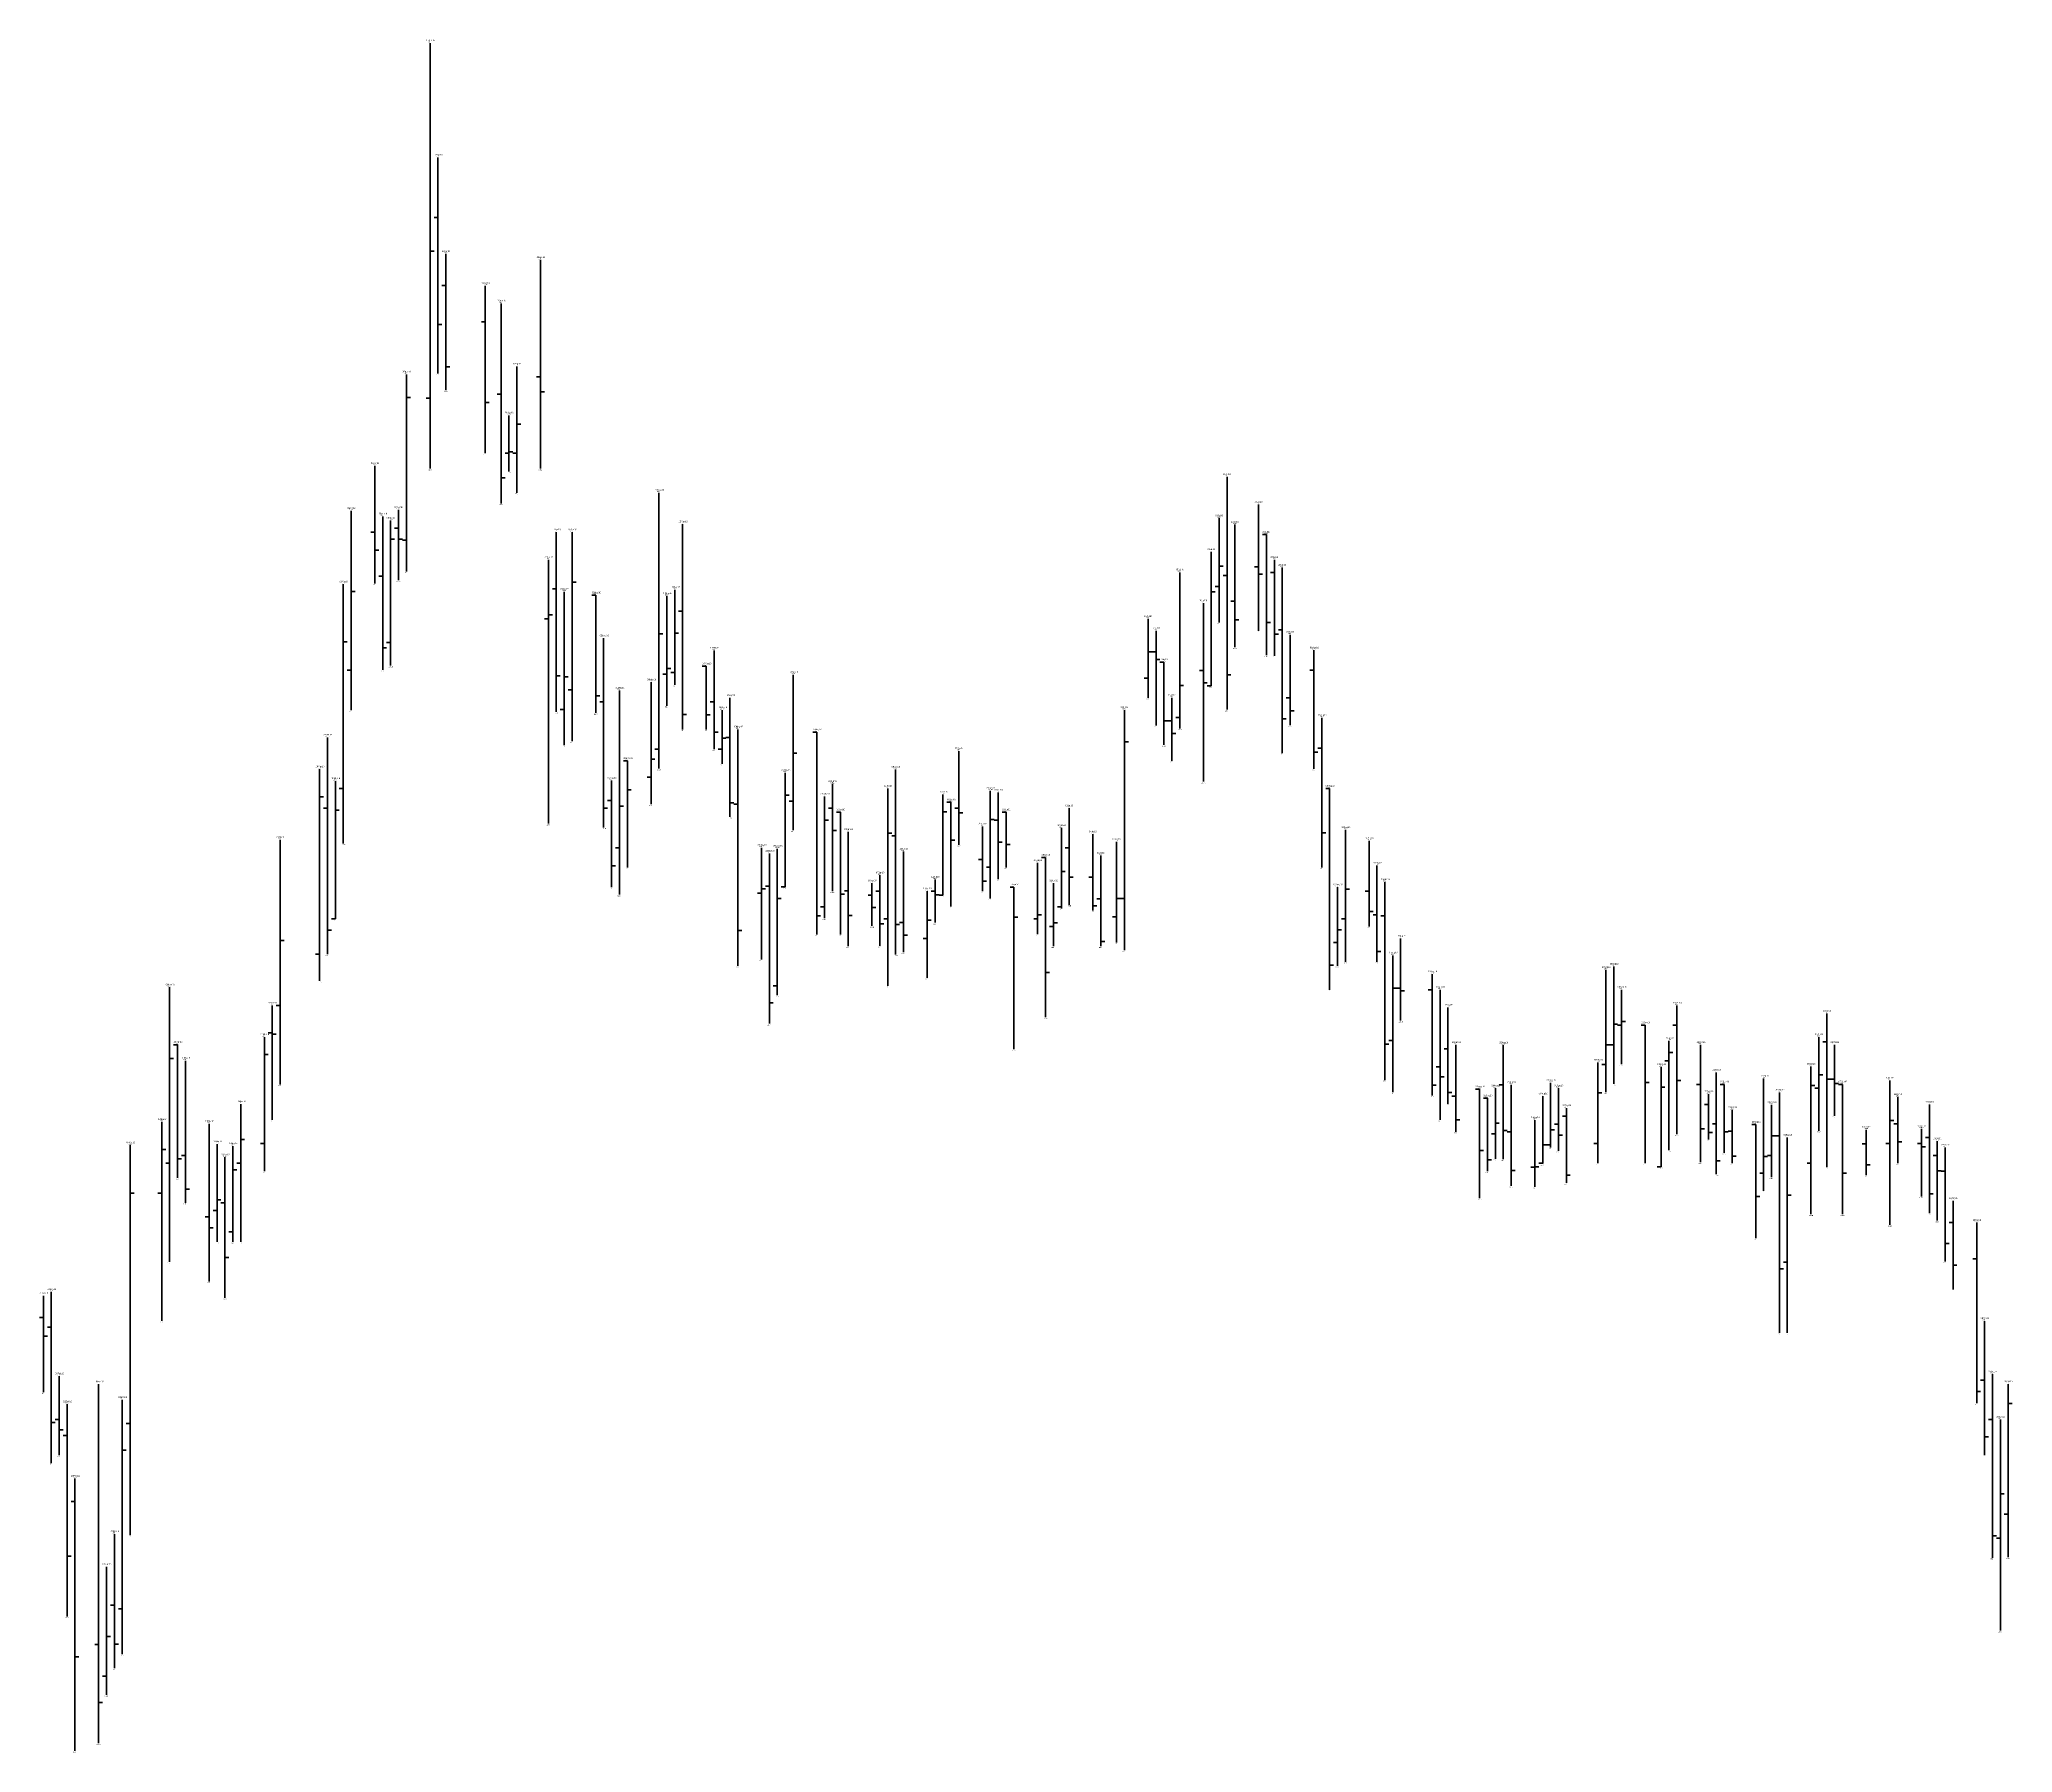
# Model space of a CAD drawing. Header units: inches. Extents: x 0 to 30000, y -20 to 2443.
# Drawn here: x 15248.5 to 15498.5, y 500.3 to 717.5 of the extents above; entities that cross this region are included whole.
import ezdxf

# ---------------------------------------------------------------- set-up
doc = ezdxf.new("R2010")
doc.units = ezdxf.units.IN
doc.header["$MEASUREMENT"] = 0
for name, color, linetype in [('DATE', 7, 'Continuous'), ('Graph', 7, 'Continuous'), ('Rate', 7, 'Continuous')]:
    doc.layers.add(name, color=color, linetype=linetype)
doc.styles.get("Standard").update_dxf_attribs({"font": 'arial.ttf'})

msp = doc.modelspace()

# ---------------------------------------------------------------- linework, layer by layer
at = {"layer": 'Graph', "color": 3, "lineweight": 35}
for p, q in [((15298, 717), (15298, 663.05)), ((15298, 690.6), (15298.5, 690.6)), ((15309, 676), (15309, 660)), ((15295, 675), (15295, 650)), ((15295, 672.05), (15295.5, 672.05)), ((15298, 672), (15297.5, 672)), ((15308, 669.8), (15308, 662.7)), ((15309, 668.675), (15309.5, 668.675)), ((15308, 665.2), (15308.5, 665.2)), ((15308, 665), (15307.5, 665)), ((15309, 665), (15308.5, 665)), ((15288, 657.7), (15288, 632.425)), ((15327, 660), (15327, 625.025)), ((15293, 656.475), (15293, 638.075)), ((15398, 656.75), (15398, 643.55)), ((15293, 654.1), (15293.5, 654.1)), ((15295, 654), (15294.5, 654)), ((15316, 655), (15316, 628.5)), ((15313, 651.5), (15313, 618.05)), ((15397, 652.5), (15397, 635.5)), ((15398, 650.7), (15398.5, 650.7)), ((15287, 648.4), (15287, 615.525)), ((15316, 648.65), (15316.5, 648.65)), ((15329, 647.7), (15329, 635.65)), ((15393, 649.9), (15393, 630.125)), ((15398, 648.125), (15397.5, 648.125)), ((15288, 647.475), (15288.5, 647.475)), ((15315, 647.45), (15315, 628)), ((15328, 646.9), (15328, 633)), ((15397, 647.425), (15397.5, 647.425)), ((15313, 644), (15312.5, 644)), ((15313, 644.5), (15313.5, 644.5)), ((15389, 644), (15389, 634)), ((15287, 641.075), (15287.5, 641.075)), ((15293, 641), (15292.5, 641)), ((15327, 642.1), (15327.5, 642.1)), ((15329, 642.175), (15329.5, 642.175)), ((15328, 637.7), (15328.5, 637.7)), ((15389, 639.825), (15389.5, 639.825)), ((15288, 637.5), (15287.5, 637.5)), ((15315, 636.675), (15315.5, 636.675)), ((15326, 635.975), (15326, 620.5)), ((15328, 637), (15327.5, 637)), ((15329, 637.225), (15328.5, 637.225)), ((15344, 636.925), (15344, 617.2)), ((15389, 636.5), (15388.5, 636.5)), ((15393, 635.575), (15393.5, 635.575)), ((15397, 635.5), (15396.5, 635.5)), ((15316, 635), (15315.5, 635)), ((15322, 634.925), (15322, 609.05)), ((15315, 632.5), (15314.5, 632.5)), ((15335, 632.45), (15335, 625.625)), ((15386, 632.45), (15386, 602)), ((15393, 631.5), (15392.5, 631.5)), ((15335, 628.9), (15335.5, 628.9)), ((15386, 628.4), (15386.5, 628.4)), ((15326, 626.225), (15326.5, 626.225)), ((15327, 627.5), (15326.5, 627.5)), ((15335, 627.5), (15334.5, 627.5)), ((15344, 626.975), (15344.5, 626.975)), ((15284, 624.95), (15284, 598.125)), ((15286, 623.45), (15286, 606)), ((15326, 623.95), (15325.5, 623.95)), ((15343, 624.5), (15343, 610.05)), ((15284, 621.45), (15284.5, 621.45)), ((15287, 622.5), (15286.5, 622.5)), ((15322, 620.25), (15322.5, 620.25)), ((15343, 621.65), (15343.5, 621.65)), ((15344, 620.9), (15343.5, 620.9)), ((15348, 621.5), (15348, 606.05)), ((15356, 622.5), (15356, 597.5)), ((15363, 621.75), (15363, 609)), ((15369, 622.225), (15369, 608.55)), ((15286, 619.775), (15286.5, 619.775)), ((15348, 618.5), (15348.5, 618.5)), ((15363, 619.55), (15363.5, 619.55)), ((15369, 618.575), (15369.5, 618.575)), ((15279, 616), (15279, 585)), ((15356, 616.85), (15356.5, 616.85)), ((15378, 617.5), (15378, 607.3)), ((15385, 615.75), (15385, 603)), ((15414, 617.25), (15414, 600.55)), ((15322, 615), (15321.5, 615)), ((15340, 615), (15340, 600.825)), ((15342, 614.875), (15342, 596.3)), ((15375, 613.075), (15375, 604.05)), ((15369, 612.525), (15368.5, 612.525)), ((15377, 610.5), (15377, 602.5)), ((15378, 611.975), (15378.5, 611.975)), ((15340, 609.225), (15339.5, 609.225)), ((15340, 609.8), (15340.5, 609.8)), ((15342, 608.575), (15342.5, 608.575)), ((15343, 610.05), (15342.5, 610.05)), ((15361, 609.5), (15361, 598.5)), ((15363, 609), (15362.5, 609)), ((15385, 608.575), (15385.5, 608.575)), ((15386, 608.55), (15385.5, 608.55)), ((15413, 610), (15413, 600.025)), ((15414, 609.725), (15414.5, 609.725)), ((15286, 606), (15285.5, 606)), ((15348, 607.5), (15347.5, 607.5)), ((15356, 606), (15355.5, 606)), ((15361, 605.825), (15361.5, 605.825)), ((15375, 606), (15374.5, 606)), ((15375, 606.5), (15375.5, 606.5)), ((15377, 605.475), (15377.5, 605.475)), ((15378, 607.5), (15377.5, 607.5)), ((15385, 606.25), (15384.5, 606.25)), ((15414, 606), (15413.5, 606)), ((15279, 603.225), (15279.5, 603.225)), ((15361, 603.5), (15360.5, 603.5)), ((15377, 605), (15376.5, 605)), ((15413, 603), (15412.5, 603)), ((15413, 604.6), (15413.5, 604.6)), ((15284, 601.5), (15283.5, 601.5)), ((15420, 601.35), (15420, 584)), ((15447, 599.5), (15447, 584)), ((15448, 599.925), (15448, 585.075)), ((15265, 597.3), (15265, 562.5)), ((15342, 597.5), (15341.5, 597.5)), ((15420, 597.2), (15420.5, 597.2)), ((15449, 597), (15449, 587.55)), ((15279, 595), (15278.5, 595)), ((15448, 592.625), (15448.5, 592.625)), ((15449, 592.95), (15449.5, 592.95)), ((15277, 591), (15277, 574)), ((15420, 590.55), (15419.5, 590.55)), ((15449, 592.5), (15448.5, 592.5)), ((15455, 590.525), (15455, 576.65)), ((15474, 591), (15474, 579.125)), ((15265, 588.275), (15265.5, 588.275)), ((15277, 588.8), (15277.5, 588.8)), ((15446, 587.775), (15446, 575)), ((15447, 590), (15447.5, 590)), ((15448, 590), (15447.5, 590)), ((15455, 587.975), (15454.5, 587.975)), ((15455, 589.05), (15455.5, 589.05)), ((15440, 585.2), (15440, 577)), ((15447, 587.5), (15446.5, 587.5)), ((15454, 587.2), (15454, 574.55)), ((15467, 585.75), (15467, 571.5)), ((15473, 587.25), (15473, 568.525)), ((15474, 586.2), (15474.5, 586.2)), ((15483, 585.5), (15483, 567.175)), ((15433, 584.5), (15433, 575.55)), ((15439, 583.5), (15439, 574.95)), ((15446, 583.925), (15446.5, 583.925)), ((15454, 584.65), (15454.5, 584.65)), ((15473, 584.85), (15473.5, 584.85)), ((15474, 584.5), (15473.5, 584.5)), ((15264, 580.25), (15264, 555.025)), ((15274, 582.5), (15274, 565.05)), ((15438, 580.475), (15438, 572)), ((15468, 582.4), (15468, 573.25)), ((15483, 580.4), (15483.5, 580.4)), ((15274, 578.025), (15274.5, 578.025)), ((15433, 578.725), (15432.5, 578.725)), ((15433, 580.075), (15433.5, 580.075)), ((15440, 579.225), (15440.5, 579.225)), ((15468, 578.475), (15468.5, 578.475)), ((15470, 578.25), (15470, 553.5)), ((15260, 577.275), (15260, 527.85)), ((15264, 576.75), (15264.5, 576.75)), ((15271, 577.425), (15271, 565.05)), ((15273, 577.175), (15273, 565.05)), ((15277, 577.5), (15276.5, 577.5)), ((15439, 577.35), (15439.5, 577.35)), ((15440, 577.35), (15439.5, 577.35)), ((15446, 577.5), (15445.5, 577.5)), ((15467, 575.85), (15467.5, 575.85)), ((15468, 576), (15467.5, 576)), ((15483, 577.5), (15482.5, 577.5)), ((15265, 575), (15264.5, 575)), ((15273, 574.175), (15273.5, 574.175)), ((15274, 575), (15273.5, 575)), ((15438, 574.5), (15437.5, 574.5)), ((15438, 574.55), (15438.5, 574.55)), ((15439, 575), (15438.5, 575)), ((15454, 574.55), (15453.5, 574.55)), ((15467, 573.75), (15466.5, 573.75)), ((15473, 575), (15472.5, 575)), ((15260, 571.225), (15260.5, 571.225)), ((15264, 571.225), (15263.5, 571.225)), ((15271, 570.35), (15271.5, 570.35)), ((15470, 570.95), (15470.5, 570.95)), ((15271, 569), (15270.5, 569)), ((15273, 566.3), (15272.5, 566.3)), ((15470, 562.475), (15469.5, 562.475)), ((15498, 547), (15498, 525.05)), ((15259, 545), (15259, 512.775)), ((15498, 544.55), (15498.5, 544.55)), ((15260, 542), (15259.5, 542)), ((15497, 542.5), (15497, 515.75)), ((15259, 538.65), (15259.5, 538.65)), ((15497, 533.1), (15497.5, 533.1)), ((15498, 530.5), (15497.5, 530.5)), ((15497, 527.475), (15496.5, 527.475)), ((15257, 523.85), (15257, 507.6)), ((15259, 518.5), (15258.5, 518.5)), ((15257, 515), (15257.5, 515)), ((15257, 510), (15256.5, 510))]:
    msp.add_line(p, q, dxfattribs=at)
at = {"layer": 'Graph', "color": 1, "lineweight": 35}
for p, q in [((15299, 702.5), (15299, 675.1)), ((15299, 694.9), (15298.5, 694.9)), ((15300, 690.275), (15300, 673.025)), ((15312, 689.5), (15312, 663.05)), ((15300, 686.25), (15299.5, 686.25)), ((15305, 686.225), (15305, 665)), ((15307, 684), (15307, 658.65)), ((15299, 681.325), (15299.5, 681.325)), ((15305, 681.65), (15304.5, 681.65)), ((15300, 675.95), (15300.5, 675.95)), ((15312, 674.7), (15311.5, 674.7)), ((15312, 672.8), (15312.5, 672.8)), ((15305, 671.45), (15305.5, 671.45)), ((15307, 672.5), (15306.5, 672.5)), ((15291, 663.4), (15291, 648.5)), ((15307, 661.875), (15307.5, 661.875)), ((15399, 662), (15399, 632.5)), ((15294, 657.825), (15294, 648.925)), ((15403, 658.5), (15403, 642.5)), ((15292, 657), (15292, 637.55)), ((15294, 655.5), (15293.5, 655.5)), ((15330, 656), (15330, 630)), ((15400, 655.95), (15400, 640.4)), ((15291, 655), (15290.5, 655)), ((15291, 652.725), (15291.5, 652.725)), ((15294, 654.1), (15294.5, 654.1)), ((15314, 655), (15314, 632.225)), ((15404, 654.7), (15403.5, 654.7)), ((15404, 654.7), (15404, 639.4)), ((15403, 650.6), (15402.5, 650.6)), ((15405, 651.475), (15405, 639.325)), ((15406, 650.5), (15406, 627)), ((15292, 649.425), (15291.5, 649.425)), ((15314, 647.8), (15313.5, 647.8)), ((15399, 649.5), (15398.5, 649.5)), ((15403, 649.675), (15403.5, 649.675)), ((15405, 649.875), (15404.5, 649.875)), ((15319, 647), (15318.5, 647)), ((15319, 647), (15319, 632.075)), ((15396, 646), (15396, 623.375)), ((15400, 646.25), (15399.5, 646.25)), ((15330, 645), (15329.5, 645)), ((15400, 643.875), (15400.5, 643.875)), ((15404, 643.55), (15404.5, 643.55)), ((15292, 640.35), (15292.5, 640.35)), ((15320, 641.55), (15320, 617.575)), ((15390, 642.5), (15390, 630.5)), ((15405, 642.075), (15405.5, 642.075)), ((15406, 642.6), (15405.5, 642.6)), ((15407, 642), (15407, 630.525)), ((15333, 638), (15332.5, 638)), ((15333, 638), (15333, 630)), ((15334, 640), (15334, 627.5)), ((15390, 639.825), (15389.5, 639.825)), ((15390, 638.875), (15390.5, 638.875)), ((15391, 638.525), (15390.5, 638.525)), ((15391, 638.525), (15391, 628.025)), ((15410, 640.025), (15410, 625)), ((15314, 636.775), (15314.5, 636.775)), ((15396, 637.45), (15395.5, 637.45)), ((15396, 635.9), (15396.5, 635.9)), ((15399, 636.9), (15399.5, 636.9)), ((15410, 637.5), (15409.5, 637.5)), ((15319, 634.25), (15319.5, 634.25)), ((15320, 633.5), (15319.5, 633.5)), ((15334, 633.5), (15333.5, 633.5)), ((15336, 634), (15336, 618.925)), ((15392, 634), (15392, 626)), ((15407, 634), (15406.5, 634)), ((15330, 631.9), (15330.5, 631.9)), ((15333, 631.85), (15333.5, 631.85)), ((15391, 631.1), (15391.5, 631.1)), ((15392, 631.1), (15391.5, 631.1)), ((15406, 631.35), (15406.5, 631.35)), ((15407, 632.35), (15407.5, 632.35)), ((15411, 631.475), (15411, 612.5)), ((15285, 628.975), (15285, 601.5)), ((15334, 629.625), (15334.5, 629.625)), ((15336, 628.95), (15335.5, 628.95)), ((15337, 630), (15337, 600.025)), ((15347, 629.65), (15346.5, 629.65)), ((15347, 629.65), (15347, 604)), ((15392, 629.475), (15392.5, 629.475)), ((15411, 627.625), (15410.5, 627.625)), ((15323, 626), (15322.5, 626)), ((15323, 626), (15323, 612.5)), ((15365, 627.25), (15365, 615.375)), ((15410, 627.1), (15410.5, 627.1)), ((15321, 623.5), (15321, 610)), ((15349, 623.075), (15349, 609.475)), ((15357, 624.9), (15357, 601.475)), ((15321, 621), (15320.5, 621)), ((15323, 622.325), (15323.5, 622.325)), ((15336, 620.675), (15336.5, 620.675)), ((15337, 620.5), (15336.5, 620.5)), ((15364, 620.75), (15363.5, 620.75)), ((15364, 620.75), (15364, 607.55)), ((15370, 622), (15370, 611)), ((15412, 622.5), (15411.5, 622.5)), ((15412, 622.5), (15412, 597)), ((15285, 620), (15284.5, 620)), ((15320, 620), (15320.5, 620)), ((15349, 620), (15348.5, 620)), ((15350, 619.5), (15349.5, 619.5)), ((15350, 619.5), (15350, 604)), ((15365, 620), (15364.5, 620)), ((15365, 619.425), (15365.5, 619.425)), ((15368, 617.7), (15368, 609.5)), ((15370, 618.5), (15369.5, 618.5)), ((15371, 619.5), (15370.5, 619.5)), ((15371, 619.5), (15371, 612.5)), ((15379, 620), (15379, 607.775)), ((15349, 617.175), (15349.5, 617.175)), ((15351, 617), (15351, 602.5)), ((15357, 616.5), (15356.5, 616.5)), ((15364, 615.95), (15364.5, 615.95)), ((15370, 615.7), (15370.5, 615.7)), ((15371, 615.4), (15371.5, 615.4)), ((15382, 616.7), (15382, 607.05)), ((15411, 616.9), (15411.5, 616.9)), ((15417, 615.875), (15417, 605)), ((15321, 612.7), (15321.5, 612.7)), ((15341, 614.25), (15341, 592.7)), ((15358, 614.5), (15358, 601.75)), ((15368, 613.5), (15367.5, 613.5)), ((15376, 613.75), (15375.5, 613.75)), ((15376, 613.75), (15376, 593.525)), ((15379, 615), (15378.5, 615)), ((15383, 614), (15383, 602.5)), ((15418, 612.75), (15418, 600.55)), ((15341, 610.125), (15340.5, 610.125)), ((15354, 610.5), (15354, 605.075)), ((15355, 611.5), (15355, 602.55)), ((15362, 610.95), (15362, 605.5)), ((15368, 610.75), (15368.5, 610.75)), ((15379, 611.25), (15379.5, 611.25)), ((15382, 611.275), (15381.5, 611.275)), ((15419, 610.65), (15419, 585.55)), ((15350, 609.125), (15350.5, 609.125)), ((15351, 609.525), (15350.5, 609.525)), ((15354, 609), (15353.5, 609)), ((15355, 609.5), (15354.5, 609.5)), ((15362, 609.5), (15361.5, 609.5)), ((15362, 609.025), (15362.5, 609.025)), ((15372, 610), (15371.5, 610)), ((15372, 610), (15372, 589.45)), ((15382, 607.65), (15382.5, 607.65)), ((15383, 608.5), (15382.5, 608.5)), ((15417, 609.5), (15416.5, 609.5)), ((15347, 606.375), (15347.5, 606.375)), ((15351, 606.4), (15351.5, 606.4)), ((15354, 607.4), (15354.5, 607.4)), ((15355, 605.35), (15355.5, 605.35)), ((15357, 605.275), (15357.5, 605.275)), ((15358, 605.5), (15357.5, 605.5)), ((15372, 606.175), (15372.5, 606.175)), ((15417, 606.9), (15417.5, 606.9)), ((15418, 606.5), (15417.5, 606.5)), ((15419, 606.375), (15418.5, 606.375)), ((15285, 604.525), (15285.5, 604.525)), ((15337, 604.5), (15337.5, 604.5)), ((15358, 603.9), (15358.5, 603.9)), ((15383, 603.125), (15383.5, 603.125)), ((15421, 603.5), (15421, 593.075)), ((15418, 601.85), (15418.5, 601.85)), ((15376, 599.175), (15376.5, 599.175)), ((15412, 600.1), (15412.5, 600.1)), ((15425, 598.975), (15425, 583.6)), ((15341, 595.325), (15341.5, 595.325)), ((15421, 597.2), (15420.5, 597.2)), ((15421, 596.85), (15421.5, 596.85)), ((15425, 597), (15424.5, 597)), ((15426, 597), (15426, 580.5)), ((15278, 595), (15278, 580.5)), ((15427, 594.75), (15427, 582.55)), ((15456, 595), (15456, 578.675)), ((15475, 593.975), (15475, 574.5)), ((15278, 591.525), (15277.5, 591.525)), ((15278, 591.375), (15278.5, 591.375)), ((15452, 592.5), (15451.5, 592.5)), ((15452, 592.5), (15452, 575)), ((15456, 592.5), (15455.5, 592.5)), ((15475, 590.4), (15474.5, 590.4)), ((15266, 590), (15265.5, 590)), ((15266, 590.05), (15266, 573.15)), ((15267, 588), (15267, 570)), ((15419, 590.1), (15419.5, 590.1)), ((15427, 589.5), (15426.5, 589.5)), ((15428, 590), (15428, 579)), ((15434, 589.95), (15434, 575.5)), ((15459, 590), (15459, 575.15)), ((15476, 590), (15476, 581)), ((15426, 587.225), (15425.5, 587.225)), ((15426, 585.95), (15426.5, 585.95)), ((15452, 585.225), (15452.5, 585.225)), ((15456, 585.475), (15456.5, 585.475)), ((15461, 586.5), (15461, 573.625)), ((15475, 585.675), (15475.5, 585.675)), ((15476, 585.675), (15475.5, 585.675)), ((15476, 585.125), (15476.5, 585.125)), ((15425, 584.9), (15425.5, 584.9)), ((15427, 583.975), (15427.5, 583.975)), ((15428, 583.5), (15427.5, 583.5)), ((15431, 584.4), (15430.5, 584.4)), ((15431, 584.4), (15431, 570.575)), ((15432, 583.25), (15431.5, 583.25)), ((15432, 583.25), (15432, 574)), ((15434, 584.95), (15433.5, 584.95)), ((15435, 584.95), (15435, 572.125)), ((15441, 584.5), (15441, 576.575)), ((15459, 585), (15458.5, 585)), ((15460, 583.775), (15460, 578)), ((15462, 585), (15461.5, 585)), ((15462, 585), (15462, 576.325)), ((15469, 583.975), (15469, 553.5)), ((15477, 585), (15476.5, 585)), ((15477, 585), (15477, 568.525)), ((15484, 583.4), (15484, 575)), ((15428, 580.5), (15428.5, 580.5)), ((15442, 580.95), (15441.5, 580.95)), ((15442, 582), (15442, 572.5)), ((15460, 582.45), (15459.5, 582.45)), ((15463, 581.75), (15463, 575)), ((15488, 582.45), (15488, 568.675)), ((15270, 580), (15270, 560)), ((15434, 579.15), (15434.5, 579.15)), ((15435, 579), (15434.5, 579)), ((15441, 579.95), (15440.5, 579.95)), ((15441, 578.575), (15441.5, 578.575)), ((15459, 579.35), (15459.5, 579.35)), ((15460, 578.9), (15460.5, 578.9)), ((15461, 580), (15460.5, 580)), ((15462, 579), (15462.5, 579)), ((15463, 579.05), (15462.5, 579.05)), ((15466, 579.9), (15465.5, 579.9)), ((15466, 579.9), (15466, 565.5)), ((15469, 578.475), (15468.5, 578.475)), ((15480, 579.25), (15480, 573.5)), ((15484, 580), (15483.5, 580)), ((15484, 577.7), (15484.5, 577.7)), ((15487, 579.375), (15487, 570.8)), ((15488, 578.275), (15487.5, 578.275)), ((15489, 577.8), (15489, 567.725)), ((15266, 575.55), (15266.5, 575.55)), ((15267, 576), (15266.5, 576)), ((15272, 575.75), (15272, 557.95)), ((15431, 576.625), (15431.5, 576.625)), ((15432, 575.45), (15432.5, 575.45)), ((15461, 575.3), (15461.5, 575.3)), ((15463, 575.9), (15463.5, 575.9)), ((15480, 577.45), (15479.5, 577.45)), ((15487, 577.5), (15486.5, 577.5)), ((15487, 577.075), (15487.5, 577.075)), ((15489, 576), (15488.5, 576)), ((15490, 577), (15490, 562.55)), ((15435, 574.1), (15435.5, 574.1)), ((15442, 573.5), (15442.5, 573.5)), ((15477, 573.75), (15477.5, 573.75)), ((15480, 574.8), (15480.5, 574.8)), ((15489, 574.025), (15489.5, 574.025)), ((15490, 574), (15489.5, 574)), ((15267, 571.725), (15267.5, 571.725)), ((15466, 570.775), (15466.5, 570.775)), ((15488, 571.125), (15488.5, 571.125)), ((15491, 570.225), (15491, 559)), ((15270, 568.2), (15269.5, 568.2)), ((15272, 570), (15271.5, 570)), ((15270, 566.8), (15270.5, 566.8)), ((15491, 567.5), (15490.5, 567.5)), ((15494, 567.475), (15494, 544.6)), ((15272, 563.05), (15272.5, 563.05)), ((15490, 564.825), (15490.5, 564.825)), ((15494, 562.9), (15493.5, 562.9)), ((15469, 561.6), (15469.5, 561.6)), ((15491, 562.1), (15491.5, 562.1)), ((15249, 558.2), (15249, 546)), ((15250, 558.7), (15250, 537)), ((15249, 555.425), (15248.5, 555.425)), ((15249, 553.1), (15249.5, 553.1)), ((15250, 554.225), (15249.5, 554.225)), ((15495, 555), (15495, 538)), ((15251, 548), (15251, 538)), ((15496, 548.275), (15496, 525)), ((15256, 547), (15256, 501.475)), ((15494, 546.05), (15494.5, 546.05)), ((15495, 547.5), (15494.5, 547.5)), ((15252, 544.45), (15252, 517.55)), ((15250, 542.15), (15250.5, 542.15)), ((15251, 542.5), (15250.5, 542.5)), ((15251, 541.225), (15251.5, 541.225)), ((15252, 540.5), (15251.5, 540.5)), ((15495, 540.3), (15495.5, 540.3)), ((15496, 542.5), (15495.5, 542.5)), ((15253, 535.025), (15253, 500.5)), ((15253, 532.125), (15252.5, 532.125)), ((15258, 528), (15258, 511)), ((15496, 527.75), (15496.5, 527.75)), ((15252, 525.175), (15252.5, 525.175)), ((15258, 519), (15257.5, 519)), ((15256, 514), (15255.5, 514)), ((15258, 514.025), (15258.5, 514.025)), ((15253, 512.45), (15253.5, 512.45)), ((15256, 506.65), (15256.5, 506.65))]:
    msp.add_line(p, q, dxfattribs=at)

# ---------------------------------------------------------------- texts
at = {"layer": 'DATE'}
for s, p in [('11Apr16', (15297.5, 717.25)), ('12Apr16', (15298.5, 702.75)), ('13Apr16', (15299.5, 690.525)), ('25Apr16', (15311.5, 689.75)), ('18Apr16', (15304.5, 686.475)), ('20Apr16', (15306.5, 684.25)), ('08Apr16', (15294.5, 675.25)), ('22Apr16', (15308.5, 676.25)), ('21Apr16', (15307.5, 670.05)), ('04Apr16', (15290.5, 663.65)), ('10May16', (15326.5, 660.25)), ('21Jul16', (15398.5, 662.25)), ('01Apr16', (15287.5, 657.95)), ('07Apr16', (15293.5, 658.075)), ('25Jul16', (15402.5, 658.75)), ('05Apr16', (15291.5, 657.25)), ('06Apr16', (15292.5, 656.725)), ('27Apr16', (15313.5, 655.25)), ('29Apr16', (15315.5, 655.25)), ('13May16', (15329.5, 656.25)), ('20Jul16', (15397.5, 657)), ('22Jul16', (15399.5, 656.2)), ('26Jul16', (15403.5, 654.95)), ('19Jul16', (15396.5, 652.75)), ('26Apr16', (15312.5, 651.75)), ('15Jul16', (15392.5, 650.15)), ('27Jul16', (15404.5, 651.725)), ('28Jul16', (15405.5, 650.75)), ('31Mar16', (15286.5, 648.65)), ('28Apr16', (15314.5, 647.7)), ('12May16', (15328.5, 647.95)), ('02May16', (15318.5, 647.25)), ('11May16', (15327.5, 647.15)), ('18Jul16', (15395.5, 646.25)), ('11Jul16', (15388.5, 644.25)), ('12Jul16', (15389.5, 642.75)), ('03May16', (15319.5, 641.8)), ('17May16', (15333.5, 640.25)), ('29Jul16', (15406.5, 642.25)), ('01Aug16', (15409.5, 640.275)), ('16May16', (15332.5, 638.25)), ('13Jul16', (15390.5, 638.775)), ('05May16', (15321.5, 635.175)), ('09May16', (15325.5, 636.225)), ('27May16', (15343.5, 637.175)), ('18May16', (15334.5, 632.7)), ('19May16', (15335.5, 634.25)), ('08Jul16', (15385.5, 632.7)), ('14Jul16', (15391.5, 634.25)), ('20May16', (15336.5, 630.25)), ('02Aug16', (15410.5, 631.725)), ('29Mar16', (15284.5, 629.225)), ('30May16', (15346.5, 629.9)), ('17Jun16', (15364.5, 627.5)), ('28Mar16', (15283.5, 625.2)), ('06May16', (15322.5, 626.25)), ('09Jun16', (15356.5, 625.15)), ('30Mar16', (15285.5, 623.7)), ('04May16', (15320.5, 623.75)), ('26May16', (15342.5, 624.75)), ('01Jun16', (15348.5, 623.325)), ('08Jun16', (15355.5, 622.75)), ('21Jun16', (15368.5, 622.475)), ('03Aug16', (15411.5, 622.75)), ('31May16', (15347.5, 621.75)), ('15Jun16', (15362.5, 622)), ('16Jun16', (15363.5, 621)), ('22Jun16', (15369.5, 622.25)), ('01Jul16', (15378.5, 620.25)), ('02Jun16', (15349.5, 619.75)), ('20Jun16', (15367.5, 617.95)), ('23Jun16', (15370.5, 619.75)), ('30Jun16', (15377.5, 617.75)), ('05Aug16', (15413.5, 617.5)), ('23Mar16', (15278.5, 616.25)), ('23May16', (15339.5, 615.25)), ('25May16', (15341.5, 615.125)), ('03Jun16', (15350.5, 617.25)), ('04Jul16', (15381.5, 616.95)), ('07Jul16', (15384.5, 616)), ('08Aug16', (15416.5, 616.125)), ('24May16', (15340.5, 614.5)), ('10Jun16', (15357.5, 614.75)), ('27Jun16', (15374.5, 613.325)), ('28Jun16', (15375.5, 614)), ('05Jul16', (15382.5, 614.25)), ('09Aug16', (15417.5, 613)), ('06Jun16', (15353.5, 610.75)), ('07Jun16', (15354.5, 611.75)), ('14Jun16', (15361.5, 611.2)), ('24Jun16', (15371.5, 610.25)), ('29Jun16', (15376.5, 610.75)), ('04Aug16', (15412.5, 610.25)), ('10Aug16', (15418.5, 610.9)), ('13Jun16', (15360.5, 609.75)), ('12Aug16', (15420.5, 603.75)), ('11Aug16', (15419.5, 601.6)), ('08Sep16', (15447.5, 600.175)), ('09Mar16', (15264.5, 597.55)), ('16Aug16', (15424.5, 599.225)), ('07Sep16', (15446.5, 599.75)), ('22Mar16', (15277.5, 595.25)), ('17Aug16', (15425.5, 597.25)), ('18Aug16', (15426.5, 595)), ('09Sep16', (15448.5, 597.25)), ('16Sep16', (15455.5, 595.25)), ('12Sep16', (15451.5, 592.75)), ('05Oct16', (15474.5, 594.225)), ('10Mar16', (15265.5, 590.3)), ('21Mar16', (15276.5, 591.25)), ('19Aug16', (15427.5, 590.25)), ('25Aug16', (15433.5, 590.2)), ('15Sep16', (15454.5, 590.775)), ('19Sep16', (15458.5, 590.25)), ('04Oct16', (15473.5, 591.25)), ('06Oct16', (15475.5, 590.25)), ('11Mar16', (15266.5, 588.25)), ('06Sep16', (15445.5, 588.025)), ('14Sep16', (15453.5, 587.45)), ('03Oct16', (15472.5, 587.5)), ('26Aug16', (15434.5, 585.2)), ('31Aug16', (15439.5, 585.45)), ('21Sep16', (15460.5, 586.75)), ('22Sep16', (15461.5, 585.25)), ('27Sep16', (15466.5, 586)), ('07Oct16', (15476.5, 585.25)), ('13Oct16', (15482.5, 585.75)), ('18Mar16', (15273.5, 582.75)), ('22Aug16', (15430.5, 584.65)), ('23Aug16', (15431.5, 583.5)), ('24Aug16', (15432.5, 584.75)), ('30Aug16', (15438.5, 583.75)), ('01Sep16', (15440.5, 584.75)), ('20Sep16', (15459.5, 584.025)), ('28Sep16', (15467.5, 582.65)), ('29Sep16', (15468.5, 584.225)), ('14Oct16', (15483.5, 583.65)), ('18Oct16', (15487.5, 582.7)), ('08Mar16', (15263.5, 580.5)), ('14Mar16', (15269.5, 580.25)), ('29Aug16', (15437.5, 580.725)), ('02Sep16', (15441.5, 582.25)), ('23Sep16', (15462.5, 582)), ('26Sep16', (15465.5, 580.15)), ('04Mar16', (15259.5, 577.525)), ('15Mar16', (15270.5, 577.675)), ('17Mar16', (15272.5, 577.425)), ('30Sep16', (15469.5, 578.5)), ('10Oct16', (15479.5, 579.5)), ('17Oct16', (15486.5, 579.625)), ('19Oct16', (15488.5, 578.05)), ('16Mar16', (15271.5, 576)), ('20Oct16', (15489.5, 577.25)), ('21Oct16', (15490.5, 570.475)), ('24Oct16', (15493.5, 567.725)), ('22Feb16', (15248.5, 558.45)), ('23Feb16', (15249.5, 558.95)), ('25Oct16', (15494.5, 555.25)), ('24Feb16', (15250.5, 548.25)), ('26Oct16', (15495.5, 548.525)), ('29Feb16', (15255.5, 547.25)), ('03Mar16', (15258.5, 545.25)), ('28Oct16', (15497.5, 547.25)), ('25Feb16', (15251.5, 544.7)), ('27Oct16', (15496.5, 542.75)), ('26Feb16', (15252.5, 535.275)), ('02Mar16', (15257.5, 528.25)), ('01Mar16', (15256.5, 524.1))]:
    msp.add_text(s, height=0.2, dxfattribs=at).set_placement(p)
at = {"layer": 'Rate'}
for s, p in [('1434', (15297.75, 717.1)), ('1405', (15298.75, 702.6)), ('1380.55', (15299.75, 690.375)), ('1379', (15311.75, 689.6)), ('1372.45', (15304.75, 686.325)), ('1368', (15306.75, 684.1)), ('1350', (15294.75, 675.1)), ('1352', (15308.75, 676.1)), ('1350.2', (15298.75, 674.9)), ('1346.05', (15299.75, 672.825)), ('1339.6', (15307.75, 669.9)), ('1326.8', (15290.75, 663.5)), ('1326.1', (15297.75, 662.85)), ('1330', (15304.75, 664.8)), ('1326.1', (15311.75, 662.85)), ('1325.4', (15307.75, 662.5)), ('1320', (15326.75, 660.1)), ('1324', (15398.75, 662.1)), ('1315.4', (15287.75, 657.8)), ('1315.65', (15293.75, 657.925)), ('1317.3', (15306.75, 658.45)), ('1320', (15308.75, 659.8)), ('1317', (15402.75, 658.6)), ('1314', (15291.75, 657.1)), ('1312.95', (15292.75, 656.575)), ('1310', (15313.75, 655.1)), ('1310', (15315.75, 655.1)), ('1312', (15329.75, 656.1)), ('1313.5', (15397.75, 656.85)), ('1311.9', (15399.75, 656.05)), ('1305', (15396.75, 652.6)), ('1309.4', (15403.75, 654.8)), ('1303', (15312.75, 651.6)), ('1302.95', (15404.75, 651.575)), ('1301', (15405.75, 650.6)), ('1296.8', (15286.75, 648.5)), ('1297', (15290.75, 648.3)), ('1297.85', (15293.75, 648.725)), ('1300', (15294.75, 649.8)), ('1294.9', (15314.75, 647.55)), ('1295.4', (15328.75, 647.8)), ('1299.8', (15392.75, 650)), ('1294', (15318.75, 647.1)), ('1293.8', (15327.75, 647)), ('1292', (15395.75, 646.1)), ('1288', (15388.75, 644.1)), ('1285', (15389.75, 642.6)), ('1287.1', (15397.75, 643.35)), ('1283.1', (15319.75, 641.65)), ('1280', (15333.75, 640.1)), ('1280.8', (15399.75, 640.2)), ('1285', (15402.75, 642.3)), ('1284', (15406.75, 642.1)), ('1280.05', (15409.75, 640.125)), ('1276.15', (15292.75, 637.875)), ('1276', (15332.75, 638.1)), ('1277.05', (15390.75, 638.625)), ('1278.8', (15403.75, 639.2)), ('1278.65', (15404.75, 639.125)), ('1275.1', (15291.75, 637.35)), ('1269.85', (15321.75, 635.025)), ('1271.95', (15325.75, 636.075)), ('1271.3', (15328.75, 635.45)), ('1273.85', (15343.75, 637.025)), ('1271', (15396.75, 635.3)), ('1266', (15327.75, 632.8)), ('1264.9', (15334.75, 632.55)), ('1268', (15335.75, 634.1)), ('1264.9', (15385.75, 632.55)), ('1268', (15388.75, 633.8)), ('1268', (15391.75, 634.1)), ('1264.85', (15287.75, 632.225)), ('1264.45', (15313.75, 632.025)), ('1264.15', (15318.75, 631.875)), ('1260', (15336.75, 630.1)), ('1261', (15389.75, 630.3)), ('1265', (15398.75, 632.3)), ('1261.05', (15406.75, 630.325)), ('1262.95', (15410.75, 631.575)), ('1257.95', (15284.75, 629.075)), ('1256', (15314.75, 627.8)), ('1257', (15315.75, 628.3)), ('1260', (15329.75, 629.8)), ('1260', (15332.75, 629.8)), ('1259.3', (15346.75, 629.75)), ('1256.05', (15390.75, 627.825)), ('1260.25', (15392.75, 629.925)), ('1249.9', (15283.75, 625.05)), ('1252', (15322.75, 626.1)), ('1255', (15333.75, 627.3)), ('1251.25', (15334.75, 625.425)), ('1254.5', (15364.75, 627.35)), ('1252', (15391.75, 625.8)), ('1254', (15405.75, 626.8)), ('1246.9', (15285.75, 623.55)), ('1247', (15320.75, 623.6)), ('1250.05', (15326.75, 624.825)), ('1249', (15342.75, 624.6)), ('1246.15', (15348.75, 623.175)), ('1245', (15355.75, 622.6)), ('1249.8', (15356.75, 625)), ('1246.75', (15395.75, 623.175)), ('1250', (15409.75, 624.8)), ('1245', (15411.75, 622.6)), ('1241', (15325.75, 620.3)), ('1243', (15347.75, 621.6)), ('1243.5', (15362.75, 621.85)), ('1241.5', (15363.75, 620.85)), ('1244.45', (15368.75, 622.325)), ('1244', (15369.75, 622.1)), ('1240', (15378.75, 620.1)), ('1236.1', (15312.75, 617.85)), ('1237.85', (15335.75, 618.725)), ('1239', (15349.75, 619.6)), ('1235.4', (15367.75, 617.8)), ('1239', (15370.75, 619.6)), ('1235', (15377.75, 617.6)), ('1232', (15278.75, 616.1)), ('1231.05', (15286.75, 615.325)), ('1235.15', (15319.75, 617.375)), ('1230', (15339.75, 615.1)), ('1234.4', (15343.75, 617)), ('1234', (15350.75, 617.1)), ('1230.75', (15364.75, 615.175)), ('1233.4', (15381.75, 616.8)), ('1231.5', (15384.75, 615.85)), ('1234.5', (15413.75, 617.35)), ('1231.75', (15416.75, 615.975)), ('1228.5', (15340.75, 614.35)), ('1229.75', (15341.75, 614.975)), ('1229', (15357.75, 614.6)), ('1226.15', (15374.75, 613.175)), ('1227.5', (15375.75, 613.85)), ('1228', (15382.75, 614.1)), ('1225.5', (15417.75, 612.85)), ('1225', (15322.75, 612.3)), ('1221', (15353.75, 610.6)), ('1223', (15354.75, 611.6)), ('1221.9', (15361.75, 611.05)), ('1222', (15369.75, 610.8)), ('1225', (15370.75, 612.3)), ('1220', (15371.75, 610.1)), ('1221', (15376.75, 610.6)), ('1225', (15410.75, 612.3)), ('1220', (15412.75, 610.1)), ('1221.3', (15418.75, 610.75)), ('1220', (15320.75, 609.8)), ('1218.1', (15321.75, 608.85)), ('1220.1', (15342.75, 609.85)), ('1218.95', (15348.75, 609.275)), ('1219', (15360.75, 609.6)), ('1218', (15362.75, 608.8)), ('1219', (15367.75, 609.3)), ('1217.1', (15368.75, 608.35)), ('1215.55', (15378.75, 607.575)), ('1212', (15285.75, 605.8)), ('1212.1', (15347.75, 605.85)), ('1211', (15361.75, 605.3)), ('1215.1', (15363.75, 607.35)), ('1214.6', (15377.75, 607.1)), ('1214.1', (15381.75, 606.85)), ('1208', (15346.75, 603.8)), ('1208', (15349.75, 603.8)), ('1210.15', (15353.75, 604.875)), ('1208.1', (15374.75, 603.85)), ('1206', (15384.75, 602.8)), ('1210', (15416.75, 604.8)), ('1207', (15420.75, 603.6)), ('1203', (15284.75, 601.3)), ('1201.65', (15339.75, 600.625)), ('1205', (15350.75, 602.3)), ('1205.1', (15354.75, 602.35)), ('1202.95', (15356.75, 601.275)), ('1203.5', (15357.75, 601.55)), ('1205', (15376.75, 602.3)), ('1205', (15382.75, 602.3)), ('1204', (15385.75, 601.8)), ('1201.1', (15413.75, 600.35)), ('1201.1', (15417.75, 600.35)), ('1202.7', (15419.75, 601.45)), ('1199.85', (15447.75, 600.025)), ('1196.25', (15283.75, 597.925)), ('1200.05', (15336.75, 599.825)), ('1197', (15360.75, 598.3)), ('1200.05', (15412.75, 599.825)), ('1197.95', (15424.75, 599.075)), ('1199', (15446.75, 599.6)), ('1194.6', (15264.75, 597.4)), ('1190', (15277.75, 595.1)), ('1192.6', (15341.75, 596.1)), ('1195', (15355.75, 597.3)), ('1194', (15411.75, 596.8)), ('1194', (15425.75, 597.1)), ('1194', (15448.75, 597.1)), ('1190', (15455.75, 595.1)), ('1187.05', (15375.75, 593.325)), ('1186.15', (15420.75, 592.875)), ('1189.5', (15426.75, 594.85)), ('1185', (15451.75, 592.6)), ('1187.95', (15474.75, 594.075)), ('1180.1', (15265.75, 590.15)), ('1182', (15276.75, 591.1)), ('1185.4', (15340.75, 592.5)), ('1180', (15427.75, 590.1)), ('1179.9', (15433.75, 590.05)), ('1181.05', (15454.75, 590.625)), ('1180', (15458.75, 590.1)), ('1182', (15473.75, 591.1)), ('1180', (15475.75, 590.1)), ('1176', (15266.75, 588.1)), ('1178.9', (15371.75, 589.25)), ('1175.55', (15445.75, 587.875)), ('1171.1', (15418.75, 585.35)), ('1169.9', (15434.75, 585.05)), ('1170.4', (15439.75, 585.3)), ('1175.1', (15448.75, 587.35)), ('1174.4', (15453.75, 587.3)), ('1173', (15460.75, 586.6)), ('1170', (15461.75, 585.1)), ('1171.5', (15466.75, 585.85)), ('1174.5', (15472.75, 587.35)), ('1170', (15476.75, 585.1)), ('1171', (15482.75, 585.6)), ('1165', (15273.75, 582.6)), ('1170', (15278.75, 584.8)), ('1168', (15419.75, 583.8)), ('1167.2', (15424.75, 583.4)), ('1168.8', (15430.75, 584.5)), ('1166.5', (15431.75, 583.35)), ('1169', (15432.75, 584.6)), ('1167', (15438.75, 583.6)), ('1169', (15440.75, 584.6)), ('1168', (15446.75, 583.8)), ('1170.15', (15447.75, 584.875)), ('1167.55', (15459.75, 583.875)), ('1167.95', (15468.75, 584.075)), ('1166.8', (15483.75, 583.5)), ('1164.9', (15487.75, 582.55)), ('1160.5', (15263.75, 580.35)), ('1160', (15269.75, 580.1)), ('1161', (15277.75, 580.3)), ('1161', (15425.75, 580.3)), ('1165.1', (15426.75, 582.35)), ('1160.95', (15437.75, 580.575)), ('1164', (15441.75, 582.1)), ('1163.5', (15462.75, 581.85)), ('1164.8', (15467.75, 582.5)), ('1162', (15475.75, 580.8)), ('1154.85', (15270.75, 577.525)), ('1158', (15427.75, 578.8)), ('1157.35', (15455.75, 578.475)), ('1156', (15459.75, 577.8)), ('1159.8', (15465.75, 580)), ('1156.5', (15469.75, 578.35)), ('1158.25', (15473.75, 578.925)), ('1158.5', (15479.75, 579.35)), ('1158.75', (15486.75, 579.475)), ('1155.6', (15488.75, 577.9)), ('1154.55', (15259.75, 577.375)), ('1151.5', (15271.75, 575.85)), ('1154.35', (15272.75, 577.275)), ('1151.1', (15432.75, 575.35)), ('1151', (15433.75, 575.3)), ('1154', (15439.75, 576.8)), ('1153.15', (15440.75, 576.375)), ('1153.3', (15454.75, 576.45)), ('1152.65', (15461.75, 576.125)), ('1154', (15489.75, 577.1)), ('1146.3', (15265.75, 572.95)), ('1148', (15276.75, 573.8)), ('1148', (15431.75, 573.8)), ('1149.9', (15438.75, 574.75)), ('1150', (15445.75, 574.8)), ('1150', (15451.75, 574.8)), ('1149.1', (15453.75, 574.35)), ('1150.3', (15458.75, 574.95)), ('1147.25', (15460.75, 573.425)), ('1150', (15462.75, 574.8)), ('1146.5', (15467.75, 573.05)), ('1149', (15474.75, 574.3)), ('1147', (15479.75, 573.3)), ('1150', (15483.75, 574.8)), ('1141.15', (15430.75, 570.375)), ('1144.25', (15434.75, 571.925)), ('1144', (15437.75, 571.8)), ('1145', (15441.75, 572.3)), ('1143', (15466.75, 571.3)), ('1141.6', (15486.75, 570.6)), ('1140.45', (15490.75, 570.325)), ('1140', (15266.75, 569.8)), ('1137.05', (15472.75, 568.325)), ('1137.05', (15476.75, 568.325)), ('1137.35', (15487.75, 568.475)), ('1135.45', (15488.75, 567.525)), ('1134.95', (15493.75, 567.575)), ('1131', (15465.75, 565.3)), ('1134.35', (15482.75, 566.975)), ('1130.1', (15270.75, 564.85)), ('1130.1', (15272.75, 564.85)), ('1130.1', (15273.75, 564.85)), ('1125', (15264.75, 562.3)), ('1125.1', (15489.75, 562.35)), ('1116.4', (15248.75, 558.3)), ('1117.4', (15249.75, 558.8)), ('1120', (15269.75, 559.8)), ('1115.9', (15271.75, 557.75)), ('1118', (15490.75, 558.8)), ('1110', (15494.75, 555.1)), ('1110.05', (15263.75, 554.825)), ('1107', (15468.75, 553.3)), ('1107', (15469.75, 553.3)), ('1096', (15250.75, 548.1)), ('1096.55', (15495.75, 548.375)), ('1092', (15248.75, 545.8)), ('1094', (15255.75, 547.1)), ('1090', (15258.75, 545.1)), ('1094', (15497.75, 547.1)), ('1088.9', (15251.75, 544.55)), ('1089.2', (15493.75, 544.4)), ('1085', (15496.75, 542.6)), ('1076', (15250.75, 537.8)), ('1076', (15494.75, 537.8)), ('1074', (15249.75, 536.8)), ('1070.05', (15252.75, 535.125)), ('1056', (15257.75, 528.1)), ('1055.7', (15259.75, 527.65)), ('1047.7', (15256.75, 523.95)), ('1050', (15495.75, 524.8)), ('1050.1', (15497.75, 524.85)), ('1035.1', (15251.75, 517.35)), ('1031.5', (15496.75, 515.55)), ('1025.55', (15258.75, 512.575)), ('1022', (15257.75, 510.8)), ('1015.2', (15256.75, 507.4)), ('1001', (15252.75, 500.3)), ('1002.95', (15255.75, 501.275))]:
    msp.add_text(s, height=0.1, dxfattribs=at).set_placement(p)

doc.saveas('drawing.dxf')
